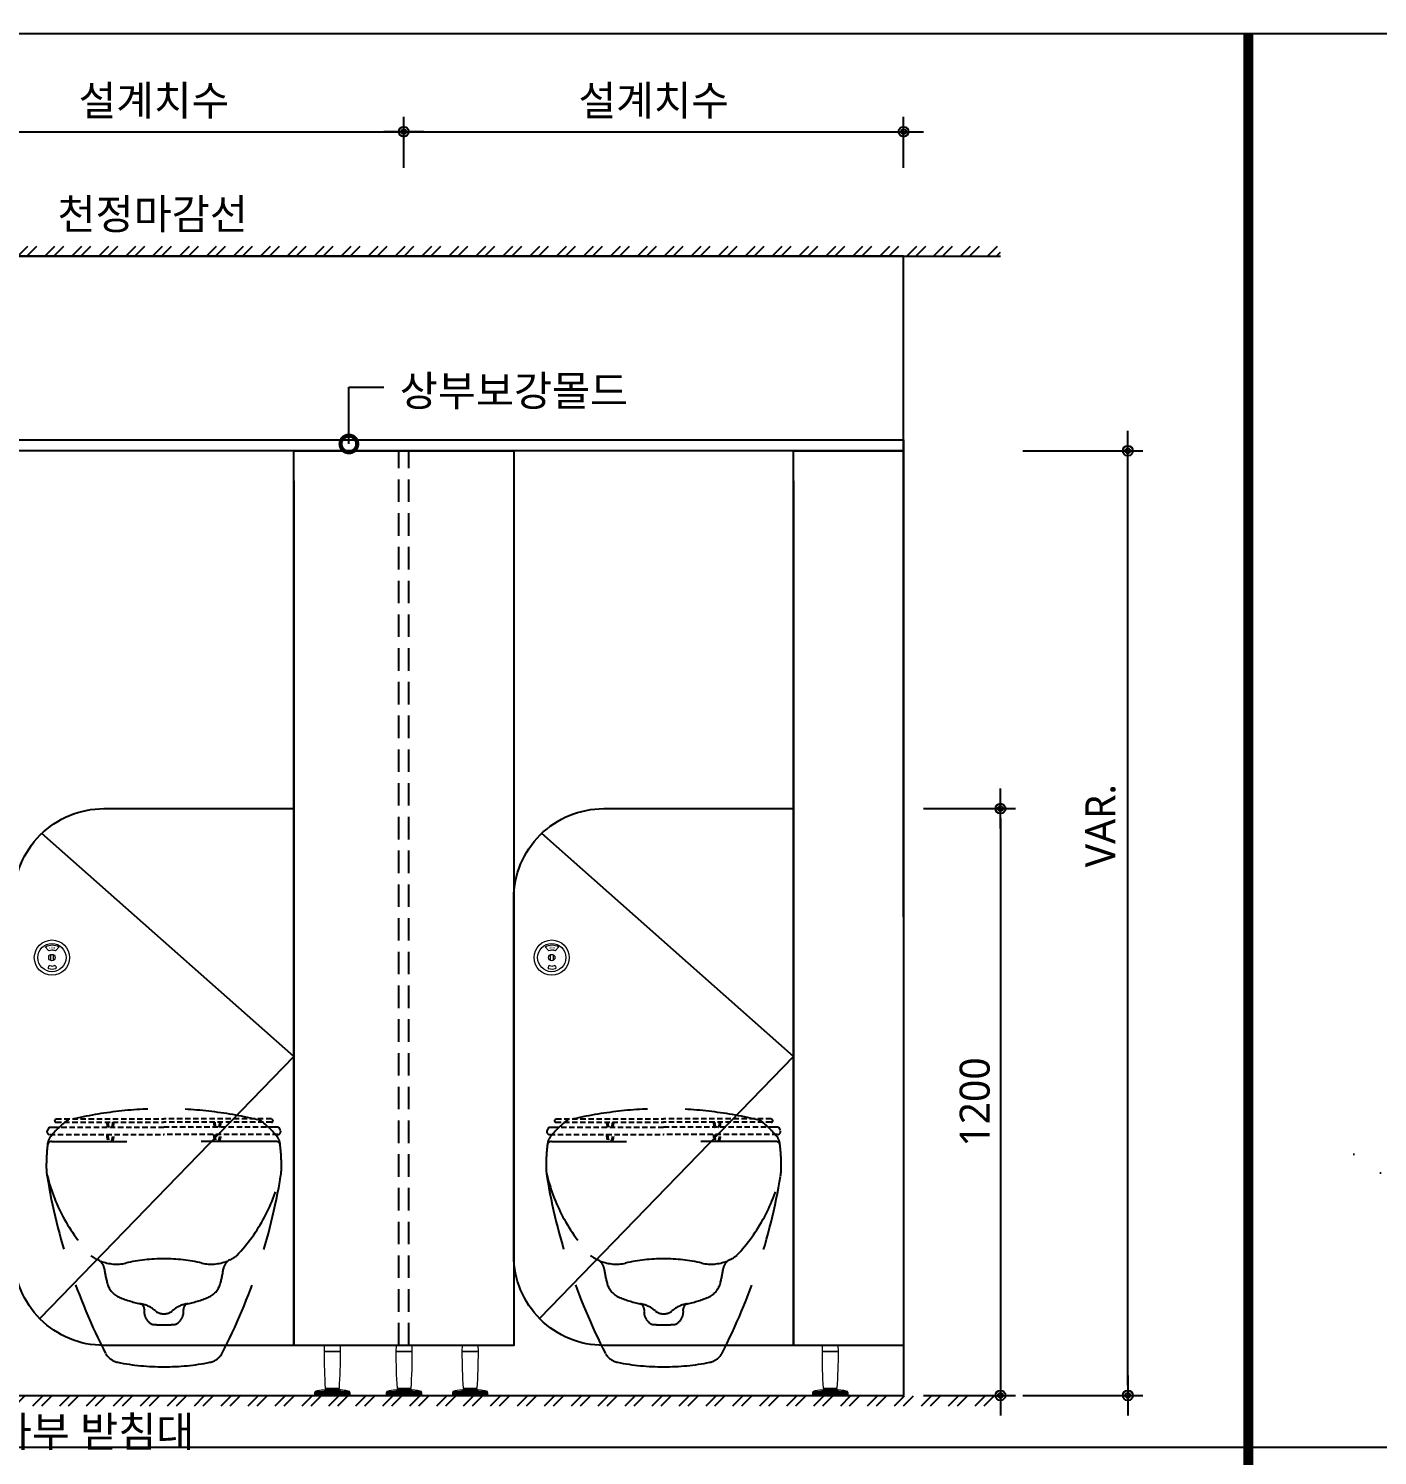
# Model space of a CAD drawing. Extents: x -256 to 8104, y -176 to 5714.
# Drawn here: x 3345 to 4694, y 4116 to 5543 of the extents above; entities that cross this region are included whole.
import ezdxf
from ezdxf.enums import TextEntityAlignment as Align

# ---------------------------------------------------------------- set-up
doc = ezdxf.new("R2010")
doc.units = 0
doc.header["$LTSCALE"] = 30
doc.linetypes.add('HIDDEN', pattern=[0.375, 0.25, -0.125])
doc.layers.get('0').update_dxf_attribs({"linetype": 'CONTINUOUS'})
doc.layers.get('DEFPOINTS').update_dxf_attribs({"linetype": 'CONTINUOUS'})
for name, color, linetype in [('DIM', 7, 'CONTINUOUS'), ('FIN', 5, 'CONTINUOUS'), ('HAT', 8, 'CONTINUOUS'), ('HID', 9, 'HIDDEN'), ('문자', 3, 'CONTINUOUS'), ('부자재', 4, 'CONTINUOUS'), ('잠금쇠(회전형)', 4, 'CONTINUOUS'), ('치수', 1, 'CONTINUOUS'), ('판넬', 2, 'CONTINUOUS'), ('해치', 8, 'CONTINUOUS')]:
    doc.layers.add(name, color=color, linetype=linetype)
doc.styles.add('HDW', font='gulim.ttc')
doc.styles.add('돋움', font='malgun.ttf')
doc.dimstyles.new('10', dxfattribs={"dimscale": 10, "dimtxt": 3, "dimasz": 1, "dimexe": 1.5, "dimexo": 2, "dimgap": 1, "dimtad": 1, "dimdec": 0, "dimlunit": 6, "dimtxsty": '돋움', "dimblk": 'DIMDOT', "dimcen": -1, "dimdle": 1.5, "dimclrt": 3, "dimazin": 3, "dimtfac": 1, "dimtdec": 0, "dimtix": 1, "dimtmove": 2, "dimatfit": 3, "dimldrblk": 'DIMDOT', "dimarcsym": 0})

# ---------------------------------------------------------------- blocks, each defined once
blk = doc.blocks.new('DIMDOT')
at = {"linetype": 'Continuous'}
blk.add_line((-2, 0), (2, 0), dxfattribs=at)
for radius in [0.5, 0.25]:
    blk.add_circle((0, 0), radius, dxfattribs=at)
blk = doc.blocks.new('*D288')
at = {"layer": 'DEFPOINTS', "color": 0}
for p in [(112075.8, 5750.3), (111575.8, 5694), (112075.8, 5694)]:
    blk.add_point(p, dxfattribs=at)
at = {"layer": 'DIM', "color": 0, "lineweight": -2, "ltscale": 10}
for p, q in [((111575.8, 5714), (111575.8, 5765.3)), ((112075.8, 5714), (112075.8, 5765.3)), ((111585.8, 5750.3), (112065.8, 5750.3))]:
    blk.add_line(p, q, dxfattribs=at)
at = {"layer": 'DIM', "color": 0, "lineweight": -2, "xscale": 10, "yscale": 10, "zscale": 10, "rotation": 180}
blk.add_blockref('DIMDOT', (111575.8, 5750.3), dxfattribs=at)
at = {"layer": 'DIM', "color": 0, "lineweight": -2, "xscale": 10, "yscale": 10, "zscale": 10}
blk.add_blockref('DIMDOT', (112075.8, 5750.3), dxfattribs=at)
at = {"layer": 'DIM', "color": 3, "insert": (111825.8, 5779.9), "char_height": 30, "attachment_point": 5, "style": '돋움'}
blk.add_mtext('설계치수', dxfattribs=at)
blk = doc.blocks.new('*D289')
at = {"layer": 'DEFPOINTS', "color": 0}
for p in [(112575.8, 5750.3), (112075.8, 5694), (112575.8, 5694)]:
    blk.add_point(p, dxfattribs=at)
at = {"layer": 'DIM', "color": 0, "lineweight": -2, "ltscale": 10}
for p, q in [((112075.8, 5714), (112075.8, 5765.3)), ((112575.8, 5714), (112575.8, 5765.3)), ((112085.8, 5750.3), (112565.8, 5750.3))]:
    blk.add_line(p, q, dxfattribs=at)
at = {"layer": 'DIM', "color": 0, "lineweight": -2, "xscale": 10, "yscale": 10, "zscale": 10, "rotation": 180}
blk.add_blockref('DIMDOT', (112075.8, 5750.3), dxfattribs=at)
at = {"layer": 'DIM', "color": 0, "lineweight": -2, "xscale": 10, "yscale": 10, "zscale": 10}
blk.add_blockref('DIMDOT', (112575.8, 5750.3), dxfattribs=at)
at = {"layer": 'DIM', "color": 3, "insert": (112325.8, 5779.9), "char_height": 30, "attachment_point": 5, "style": '돋움'}
blk.add_mtext('설계치수', dxfattribs=at)
blk = doc.blocks.new('*D290')
at = {"layer": 'DEFPOINTS', "color": 0}
for p in [(112575.8, 5073.1), (112575.8, 4486.1), (112672.7, 4486.1)]:
    blk.add_point(p, dxfattribs=at)
at = {"layer": 'DIM', "color": 0, "lineweight": -2, "ltscale": 10}
for p, q in [((112595.8, 5073.1), (112687.7, 5073.1)), ((112672.7, 5063.1), (112672.7, 4496.1)), ((112595.8, 4486.1), (112687.7, 4486.1))]:
    blk.add_line(p, q, dxfattribs=at)
at = {"layer": 'DIM', "color": 0, "lineweight": -2, "xscale": 10, "yscale": 10, "zscale": 10}
for p, rotation in [((112672.7, 5073.1), 90), ((112672.7, 4486.1), 270)]:
    blk.add_blockref('DIMDOT', p, dxfattribs=dict(at, rotation=rotation))
at = {"layer": 'DIM', "color": 3, "insert": (112647.1, 4779.6), "char_height": 30, "attachment_point": 5, "rotation": 90, "style": '돋움'}
blk.add_mtext('1200', dxfattribs=at)
blk = doc.blocks.new('A$C460A2A32')
at = {"color": 0}
for p, q in [((2.8, 20), (0.5, 16)), ((2.8, 20), (8.6, 20)), ((8.6, 20), (162.3, 20)), ((12.8, 32), (11.2, 30.4)), ((12.6, 27), (162.3, 27)), ((12.8, 32), (162.3, 32)), ((311.8, 32), (162.3, 32)), ((312, 27), (162.3, 27)), ((316, 20), (162.3, 20)), ((311.8, 32), (313.4, 30.4)), ((321.8, 20), (316, 20)), ((321.8, 20), (324.1, 16)), ((3.9, 10), (162.3, 10)), ((320.7, 10), (162.3, 10))]:
    blk.add_line(p, q, dxfattribs=at)
for centre, radius, start, end in [((12.6, 29), 2, 135, 270), ((108.9, 28.2), 26, 182.6717, 198.4118), ((107.4, 28.2), 23, 183.0205, 200.9186), ((68.6, 28.2), 23, 339.0814, 356.9795), ((67.1, 28.2), 26, 341.5882, 357.3283), ((257.5, 28.2), 26, 182.6717, 198.4118), ((256, 28.2), 23, 183.0205, 200.9186), ((217.2, 28.2), 23, 339.0814, 356.9795), ((215.7, 28.2), 26, 341.5882, 357.3283), ((312, 29), 2, 270, 45), ((3.9, 14), 4, 150.0107, 270), ((108.9, 10), 26, 180, 202.6199), ((107.4, 10), 23, 180, 205.7715), ((68.6, 10), 23, 334.2285, 0), ((67.1, 10), 26, 337.3801, 0), ((257.5, 10), 26, 180, 202.6199), ((256, 10), 23, 180, 205.7715), ((217.2, 10), 23, 334.2285, 0), ((215.7, 10), 26, 337.3801, 0), ((320.7, 14), 4, 270, 29.9893)]:
    blk.add_arc(centre, radius, start, end, dxfattribs=at)
blk = doc.blocks.new('*D307')
at = {"layer": 'DEFPOINTS', "color": 0}
for p in [(112675.2, 5431.1), (112800.1, 5431.1), (112675.2, 4486.1)]:
    blk.add_point(p, dxfattribs=at)
at = {"layer": 'DIM', "color": 0, "lineweight": -2, "ltscale": 10}
for p, q in [((112695.2, 5431.1), (112815.1, 5431.1)), ((112800.1, 4496.1), (112800.1, 5421.1)), ((112695.2, 4486.1), (112815.1, 4486.1))]:
    blk.add_line(p, q, dxfattribs=at)
at = {"layer": 'DIM', "color": 0, "lineweight": -2, "xscale": 10, "yscale": 10, "zscale": 10}
for p, rotation in [((112800.1, 5431.1), 90), ((112800.1, 4486.1), 270)]:
    blk.add_blockref('DIMDOT', p, dxfattribs=dict(at, rotation=rotation))
at = {"layer": 'DIM', "color": 3, "insert": (112772.8, 5056), "char_height": 30, "attachment_point": 5, "rotation": 90, "style": '돋움'}
blk.add_mtext('VAR.', dxfattribs=at)
blk = doc.blocks.new('_DOTSMALL')
at = {"color": 0, "linetype": 'ByBlock', "const_width": 0.5}
blk.add_lwpolyline([(-0.0625, 0, 1), (0.0625, 0, 1)], format="xyb", close=True, dxfattribs=at)
blk = doc.blocks.new('A$C63EC304E')
at = {"layer": '치수', "color": 1, "xscale": 2.5, "yscale": 2.5, "zscale": 2.5, "rotation": 234.3098741996962}
blk.add_blockref('_DOTSMALL', (0.31, 0.31), dxfattribs=at)
blk = doc.blocks.new('A$C2BC9653E')
at = {"layer": '치수', "xscale": 0.3333333333333333, "yscale": 0.3333333333333333, "zscale": 0.3333333333333333}
blk.add_blockref('A$C63EC304E', (0, 0), dxfattribs=at)
blk = doc.blocks.new('A$C7FC71301')
at = {"layer": '치수', "rotation": 180}
blk.add_blockref('A$C2BC9653E', (0.208, 0.208), dxfattribs=at)
blk = doc.blocks.new('A$C4A20372B')
at = {"layer": '치수'}
blk.add_blockref('A$C7FC71301', (0, 0), dxfattribs=at)
blk = doc.blocks.new('A$C566469F5')
at = {"layer": '치수'}
blk.add_blockref('A$C4A20372B', (0, 0), dxfattribs=at)
blk = doc.blocks.new('A$C7E317CD4')
at = {"layer": '해치', "xscale": 2, "yscale": 2, "zscale": 2}
blk.add_blockref('A$C566469F5', (0, 0), dxfattribs=at)
blk = doc.blocks.new('A$C601D7F27')
at = {"layer": '치수'}
blk.add_blockref('A$C7E317CD4', (0, 0), dxfattribs=at)
blk = doc.blocks.new('A$C38802C08')
at = {"layer": '치수'}
blk.add_blockref('A$C601D7F27', (0, 0), dxfattribs=at)
blk = doc.blocks.new('CRAYON_11', base_point=(108355.6, 310.1))
at = {"layer": 'HAT'}
h = blk.add_hatch(dxfattribs=at)
h.set_pattern_fill('ANSI32', color=256, scale=2, style=0)
h.set_pattern_definition([(45, (99739.715, -7.093), (-13.470384, 13.470384), []), (45, (99748.695, -7.093), (-13.470384, 13.470384), [])])
h.paths.add_polyline_path([(110979.1, 5635.9), (112672.7, 5635.9), (112672.7, 5625.9), (110979.1, 5625.9)])
h = blk.add_hatch(dxfattribs=at)
h.set_pattern_fill('ANSI32', color=256, scale=2, style=0)
h.set_pattern_definition([(45, (99739.715, 174.887), (-13.470384, 13.470384), []), (45, (99748.695, 174.887), (-13.470384, 13.470384), [])])
h.paths.add_polyline_path([(110979.1, 4475.6), (112672.7, 4475.6), (112672.7, 4485.6), (110979.1, 4485.6)])
at = {"layer": '해치'}
h = blk.add_hatch(dxfattribs=at)
h.set_pattern_fill('AR-CONC', color=256, style=0)
h.set_pattern_definition([(50, (111595.11, 3210.89), (182.185, -15.939), [19.05, -209.55]), (355, (111595.11, 3210.9), (-35.243, 191.057), [15.24, -167.64]), (100.451, (111610.3, 3209.56), (146.943, 175.117), [16.19, -178.09]), (46.184, (111595.1, 3261.7), (271.079, -42.042), [28.575, -314.325]), (96.636, (111617.7, 3258.2), (237.404, 247.426), [24.285, -267.135]), (351.184, (111595.1, 3261.7), (237.405, 247.425), [22.86, -251.46]), (21, (111620.51, 3248.99), (151.615, -102.2655), [19.05, -209.55]), (326, (111620.51, 3249), (61.802, 184.188), [15.24, -167.64]), (71.4514, (111633.15, 3240.47), (213.416, 81.923), [16.19, -178.09]), (37.5, (111595.11, 3210.89), (3.0886, 84.555), [0, -165.608, 0, -170.18, 0, -168.275]), (7.5, (111595.11, 3210.89), (66.8197, 100.1806), [0, -97.028, 0, -161.798, 0, -64.135]), (327.5, (111538.47, 3210.89), (135.5906, -5.7287), [0, -63.5, 0, -198.12, 0, -262.89]), (317.5, (111513.07, 3210.89), (148.129, 25.4265), [0, -82.55, 0, -131.572, 0, -186.69])])
h.paths.add_polyline_path([(114074.7, 4644.7), (114074.7, 4747.6), (113024.5, 4747.6), (113024.5, 4644.7)])
at = {"color": 2}
blk.add_line((110979.1, 5625.9), (112672.7, 5625.9), dxfattribs=at)
for p, q in [((112575.8, 4964.8), (112575.8, 5625.9)), ((112575.8, 4951), (112575.8, 4486.1)), ((111075.8, 4486.1), (112575.8, 4486.1))]:
    blk.add_line(p, q)
at = {"color": 8}
blk.add_line((110874.4, 4434.3), (114222.2, 4434.3), dxfattribs=at)
at = {"color": 8, "const_width": 10}
blk.add_lwpolyline([(112920.7, 3079.4), (112920.7, 5848.5)], dxfattribs=at)
at = {"color": 2}
for points in [[(108354.9, 5848.5), (115607.2, 5848.5), (115607.2, 310.2), (108354.9, 310.2)], [(108354.9, 5848.5), (115607.2, 5848.5), (115607.2, 310.2), (108354.9, 310.2)], [(108354.9, 5848.5), (116336.8, 5848.5), (116336.8, 310.2), (108354.9, 310.2)], [(111075.8, 5442.1), (112575.8, 5442.1), (112575.8, 5431.1), (111075.8, 5431.1)]]:
    blk.add_lwpolyline(points, close=True, dxfattribs=at)
at = {"layer": 'FIN', "linetype": 'Continuous', "lineweight": 15}
for p, q in [((112012.5, 4529.7), (111996.1, 4529.7)), ((111996.2, 4530.3), (112012.5, 4530.3)), ((112067.9, 4530.3), (112084.3, 4530.3)), ((112084.3, 4529.7), (112067.9, 4529.7)), ((112134, 4530.3), (112150.4, 4530.3)), ((112150.4, 4529.7), (112134, 4529.7)), ((112494.2, 4530.3), (112510.6, 4530.3)), ((112510.6, 4529.7), (112494.2, 4529.7)), ((112022.1, 4488.8), (111986.5, 4488.8)), ((112022.1, 4487.6), (111986.5, 4487.6)), ((111986.5, 4487.6), (112022.1, 4487.6)), ((111987.1, 4490), (112021.6, 4490)), ((111988, 4486), (111988, 4486.1)), ((111988, 4486), (111988, 4486.1)), ((111989.2, 4486), (111988, 4486)), ((111988, 4486), (111988, 4486)), ((111989.2, 4486), (111989.2, 4486.1)), ((111989.2, 4486), (111989.2, 4486.1)), ((111989.2, 4486), (111989.2, 4486)), ((112012.9, 4491.5), (111995.8, 4491.5)), ((111996, 4491.5), (112012.6, 4491.5)), ((111997.3, 4493.2), (112011.4, 4493.2)), ((112006.4, 4486), (112006.4, 4486.1)), ((112007, 4486), (112006.4, 4486)), ((112007, 4486), (112007, 4486.1)), ((112007.8, 4486), (112007.8, 4486.1)), ((112007.8, 4486), (112007.8, 4486.1)), ((112007.8, 4486), (112007.8, 4486.1)), ((112007.9, 4486), (112007.9, 4486.1)), ((112008.1, 4486), (112007.9, 4486)), ((112008.1, 4486), (112008.1, 4486.1)), ((112008.2, 4486), (112008.1, 4486)), ((112008.2, 4486), (112008.2, 4486.1)), ((112008.3, 4486), (112008.2, 4486)), ((112008.3, 4486), (112008.3, 4486.1)), ((112008.3, 4486), (112008.3, 4486.1)), ((112008.3, 4486), (112008.3, 4486.1)), ((112008.3, 4486), (112008.3, 4486)), ((112008.3, 4486), (112008.3, 4486)), ((112008.5, 4486), (112008.5, 4486.1)), ((112008.7, 4486), (112008.7, 4486.1)), ((112008.7, 4486), (112008.7, 4486.1)), ((112008.8, 4486), (112008.8, 4486.1)), ((112008.9, 4486), (112008.8, 4486)), ((112008.8, 4486), (112008.8, 4486)), ((112008.9, 4486), (112008.9, 4486.1)), ((112009, 4486), (112008.9, 4486)), ((112009, 4486), (112009, 4486.1)), ((112019.2, 4486), (112019.2, 4486.1)), ((112019.4, 4486), (112019.4, 4486.1)), ((112019.9, 4486), (112019.9, 4486.1)), ((112020.3, 4486), (112020.3, 4486.1)), ((112020.5, 4486), (112020.5, 4486.1)), ((112093.9, 4488.8), (112058.3, 4488.8)), ((112093.9, 4487.6), (112058.3, 4487.6)), ((112058.3, 4487.6), (112093.9, 4487.6)), ((112058.9, 4490), (112093.4, 4490)), ((112059.8, 4486), (112059.8, 4486.1)), ((112059.8, 4486), (112059.8, 4486.1)), ((112061, 4486), (112059.8, 4486)), ((112059.8, 4486), (112059.8, 4486)), ((112061, 4486), (112061, 4486.1)), ((112061, 4486), (112061, 4486.1)), ((112061, 4486), (112061, 4486)), ((112084.7, 4491.5), (112067.6, 4491.5)), ((112067.8, 4491.5), (112084.4, 4491.5)), ((112069.1, 4493.2), (112083.2, 4493.2)), ((112078.2, 4486), (112078.2, 4486.1)), ((112078.8, 4486), (112078.2, 4486)), ((112078.8, 4486), (112078.8, 4486.1)), ((112079.6, 4486), (112079.6, 4486.1)), ((112079.6, 4486), (112079.6, 4486.1)), ((112079.6, 4486), (112079.6, 4486.1)), ((112079.7, 4486), (112079.7, 4486.1)), ((112079.9, 4486), (112079.7, 4486)), ((112079.9, 4486), (112079.9, 4486.1)), ((112080, 4486), (112079.9, 4486)), ((112080, 4486), (112080, 4486.1)), ((112080.1, 4486), (112080, 4486)), ((112080.1, 4486), (112080.1, 4486.1)), ((112080.1, 4486), (112080.1, 4486.1)), ((112080.1, 4486), (112080.1, 4486.1)), ((112080.1, 4486), (112080.1, 4486)), ((112080.1, 4486), (112080.1, 4486)), ((112080.3, 4486), (112080.3, 4486.1)), ((112080.5, 4486), (112080.5, 4486.1)), ((112080.5, 4486), (112080.5, 4486.1)), ((112080.6, 4486), (112080.5, 4486)), ((112080.6, 4486), (112080.6, 4486.1)), ((112080.7, 4486), (112080.6, 4486)), ((112080.7, 4486), (112080.7, 4486.1)), ((112080.7, 4486), (112080.7, 4486.1)), ((112080.7, 4486), (112080.7, 4486)), ((112091, 4486), (112091, 4486.1)), ((112091.2, 4486), (112091.2, 4486.1)), ((112091.6, 4486), (112091.6, 4486.1)), ((112092.1, 4486), (112092.1, 4486.1)), ((112092.3, 4486), (112092.3, 4486.1)), ((112160, 4488.8), (112124.4, 4488.8)), ((112160, 4487.6), (112124.4, 4487.6)), ((112124.4, 4487.6), (112160, 4487.6)), ((112125, 4490), (112159.5, 4490)), ((112125.8, 4486), (112125.8, 4486.1)), ((112125.9, 4486), (112125.8, 4486)), ((112125.9, 4486), (112125.9, 4486.1)), ((112127.1, 4486), (112125.9, 4486)), ((112127.1, 4486), (112127.1, 4486.1)), ((112127.1, 4486), (112127.1, 4486.1)), ((112127.1, 4486), (112127.1, 4486)), ((112150.7, 4491.5), (112133.7, 4491.5)), ((112133.9, 4491.5), (112150.5, 4491.5)), ((112135.2, 4493.2), (112149.3, 4493.2)), ((112144.3, 4486), (112144.3, 4486.1)), ((112144.8, 4486), (112144.3, 4486)), ((112144.8, 4486), (112144.8, 4486.1)), ((112145.7, 4486), (112145.7, 4486.1)), ((112145.7, 4486), (112145.7, 4486.1)), ((112145.7, 4486), (112145.7, 4486.1)), ((112145.7, 4486), (112145.7, 4486.1)), ((112146, 4486), (112145.7, 4486)), ((112146, 4486), (112146, 4486.1)), ((112146.1, 4486), (112146, 4486)), ((112146.1, 4486), (112146.1, 4486.1)), ((112146.2, 4486), (112146.1, 4486)), ((112146.2, 4486), (112146.2, 4486.1)), ((112146.2, 4486), (112146.2, 4486.1)), ((112146.2, 4486), (112146.2, 4486.1)), ((112146.2, 4486), (112146.2, 4486)), ((112146.2, 4486), (112146.2, 4486)), ((112146.4, 4486), (112146.4, 4486.1)), ((112146.6, 4486), (112146.6, 4486.1)), ((112146.6, 4486), (112146.6, 4486.1)), ((112146.7, 4486), (112146.6, 4486)), ((112146.7, 4486), (112146.7, 4486.1)), ((112146.7, 4486), (112146.7, 4486.1)), ((112146.7, 4486), (112146.7, 4486)), ((112146.8, 4486), (112146.7, 4486)), ((112146.8, 4486), (112146.8, 4486.1)), ((112157.1, 4486), (112157.1, 4486.1)), ((112157.3, 4486), (112157.3, 4486.1)), ((112157.7, 4486), (112157.7, 4486.1)), ((112158.2, 4486), (112158.2, 4486.1)), ((112158.4, 4486), (112158.4, 4486.1)), ((112520.2, 4488.8), (112484.6, 4488.8)), ((112520.2, 4487.6), (112484.6, 4487.6)), ((112484.6, 4487.6), (112520.2, 4487.6)), ((112485.1, 4490), (112519.7, 4490)), ((112486, 4486), (112486, 4486.1)), ((112486, 4486), (112486, 4486.1)), ((112487.3, 4486), (112486, 4486)), ((112486, 4486), (112486, 4486)), ((112487.3, 4486), (112487.3, 4486.1)), ((112487.3, 4486), (112487.3, 4486.1)), ((112487.3, 4486), (112487.3, 4486)), ((112510.9, 4491.5), (112493.9, 4491.5)), ((112494.1, 4491.5), (112510.7, 4491.5)), ((112495.4, 4493.2), (112509.4, 4493.2)), ((112504.4, 4486), (112504.4, 4486.1)), ((112505, 4486), (112504.4, 4486)), ((112505, 4486), (112505, 4486.1)), ((112505.8, 4486), (112505.8, 4486.1)), ((112505.9, 4486), (112505.9, 4486.1)), ((112505.9, 4486), (112505.9, 4486.1)), ((112505.9, 4486), (112505.9, 4486.1)), ((112506.2, 4486), (112505.9, 4486)), ((112506.2, 4486), (112506.2, 4486.1)), ((112506.3, 4486), (112506.2, 4486)), ((112506.3, 4486), (112506.3, 4486.1)), ((112506.4, 4486), (112506.3, 4486)), ((112506.4, 4486), (112506.4, 4486.1)), ((112506.4, 4486), (112506.4, 4486.1)), ((112506.4, 4486), (112506.4, 4486.1)), ((112506.4, 4486), (112506.4, 4486)), ((112506.4, 4486), (112506.4, 4486)), ((112506.6, 4486), (112506.6, 4486.1)), ((112506.8, 4486), (112506.8, 4486.1)), ((112506.8, 4486), (112506.8, 4486.1)), ((112506.9, 4486), (112506.8, 4486)), ((112506.9, 4486), (112506.9, 4486.1)), ((112506.9, 4486), (112506.9, 4486.1)), ((112506.9, 4486), (112506.9, 4486)), ((112507, 4486), (112506.9, 4486)), ((112507, 4486), (112507, 4486.1)), ((112517.3, 4486), (112517.3, 4486.1)), ((112517.5, 4486), (112517.5, 4486.1)), ((112517.9, 4486), (112517.9, 4486.1)), ((112518.4, 4486), (112518.4, 4486.1)), ((112518.6, 4486), (112518.6, 4486.1))]:
    blk.add_line(p, q, dxfattribs=at)
at = {"layer": 'FIN', "color": 4, "linetype": 'Continuous', "lineweight": 15}
for p, q in [((111996.3, 4535.8), (111996.3, 4535.8)), ((111996.4, 4536.1), (112012.3, 4536.1)), ((111996.4, 4530), (112012.2, 4530)), ((112012.5, 4530.3), (112012.4, 4535.9)), ((112068.1, 4536.1), (112084.1, 4536.1)), ((112068.1, 4535.8), (112068.1, 4535.8)), ((112068.2, 4530), (112084, 4530)), ((112084.3, 4530.3), (112084.2, 4535.9)), ((112134.2, 4536.1), (112150.2, 4536.1)), ((112134.2, 4535.8), (112134.2, 4535.8)), ((112134.3, 4530), (112150.1, 4530)), ((112150.4, 4530.3), (112150.2, 4535.9)), ((112494.4, 4536.1), (112510.4, 4536.1)), ((112494.4, 4535.8), (112494.4, 4535.8)), ((112494.5, 4530), (112510.3, 4530)), ((112510.6, 4530.3), (112510.4, 4535.9)), ((111987.1, 4490), (111986.5, 4488.8)), ((111986.5, 4488.8), (111986.5, 4487.6)), ((111986.5, 4487.6), (111986.5, 4486.1)), ((111986.5, 4486.1), (112022.1, 4486.1)), ((111997.3, 4493.2), (111997.9, 4492.6)), ((112010.8, 4492.6), (111997.9, 4492.6)), ((111998.8, 4492.3), (111998.2, 4491.7)), ((112010.5, 4491.7), (111998.2, 4491.7)), ((111998.8, 4492.6), (111998.8, 4492.3)), ((111998.8, 4492.3), (112009.9, 4492.3)), ((112009.9, 4492.3), (112009.9, 4492.6)), ((112010.5, 4491.7), (112009.9, 4492.3)), ((112010.8, 4492.6), (112011.4, 4493.2)), ((112022.1, 4488.8), (112021.6, 4490)), ((112022.1, 4487.6), (112022.1, 4488.8)), ((112022.1, 4486.1), (112022.1, 4487.6)), ((112058.9, 4490), (112058.3, 4488.8)), ((112058.3, 4488.8), (112058.3, 4487.6)), ((112058.3, 4487.6), (112058.3, 4486.1)), ((112058.3, 4486.1), (112093.9, 4486.1)), ((112069.1, 4493.2), (112069.7, 4492.6)), ((112082.5, 4492.6), (112069.7, 4492.6)), ((112070.6, 4492.3), (112070, 4491.7)), ((112082.3, 4491.7), (112070, 4491.7)), ((112070.6, 4492.6), (112070.6, 4492.3)), ((112070.6, 4492.3), (112081.7, 4492.3)), ((112081.7, 4492.3), (112081.7, 4492.6)), ((112082.3, 4491.7), (112081.7, 4492.3)), ((112082.5, 4492.6), (112083.2, 4493.2)), ((112093.9, 4488.8), (112093.4, 4490)), ((112093.9, 4487.6), (112093.9, 4488.8)), ((112093.9, 4486.1), (112093.9, 4487.6)), ((112125, 4490), (112124.4, 4488.8)), ((112124.4, 4488.8), (112124.4, 4487.6)), ((112124.4, 4487.6), (112124.4, 4486.1)), ((112124.4, 4486.1), (112160, 4486.1)), ((112135.2, 4493.2), (112135.8, 4492.6)), ((112148.6, 4492.6), (112135.8, 4492.6)), ((112136.7, 4492.3), (112136.1, 4491.7)), ((112148.3, 4491.7), (112136.1, 4491.7)), ((112136.7, 4492.6), (112136.7, 4492.3)), ((112136.7, 4492.3), (112147.8, 4492.3)), ((112147.8, 4492.3), (112147.8, 4492.6)), ((112148.3, 4491.7), (112147.8, 4492.3)), ((112148.6, 4492.6), (112149.3, 4493.2)), ((112160, 4488.8), (112159.5, 4490)), ((112160, 4487.6), (112160, 4488.8)), ((112160, 4486.1), (112160, 4487.6)), ((112485.1, 4490), (112484.6, 4488.8)), ((112484.6, 4488.8), (112484.6, 4487.6)), ((112484.6, 4487.6), (112484.6, 4486.1)), ((112484.6, 4486.1), (112520.2, 4486.1)), ((112495.4, 4493.2), (112496, 4492.6)), ((112508.8, 4492.6), (112496, 4492.6)), ((112496.9, 4492.3), (112496.3, 4491.7)), ((112508.5, 4491.7), (112496.3, 4491.7)), ((112496.9, 4492.6), (112496.9, 4492.3)), ((112496.9, 4492.3), (112508, 4492.3)), ((112508, 4492.3), (112508, 4492.6)), ((112508.5, 4491.7), (112508, 4492.3)), ((112508.8, 4492.6), (112509.4, 4493.2)), ((112520.2, 4488.8), (112519.7, 4490)), ((112520.2, 4487.6), (112520.2, 4488.8)), ((112520.2, 4486.1), (112520.2, 4487.6))]:
    blk.add_line(p, q, dxfattribs=at)
for points in [[(111996.4, 4536.1, 0.124037), (111996.3, 4535.8, -0.001096), (111996.3, 4535.8), (111996.2, 4530.3)], [(112068.1, 4536.1, 0.124037), (112068.1, 4535.8, -0.001096), (112068.1, 4535.8), (112068, 4530.3)], [(112134.2, 4536.1, 0.124037), (112134.2, 4535.8, -0.001096), (112134.2, 4535.8), (112134, 4530.3)], [(112494.4, 4536.1, 0.124037), (112494.4, 4535.8, -0.001096), (112494.4, 4535.8), (112494.2, 4530.3)]]:
    blk.add_lwpolyline(points, format="xyb", dxfattribs=at)
at = {"layer": 'FIN', "color": 4, "linetype": 'Continuous', "lineweight": 15, "flags": 128}
for points in [[(112012.4, 4535.9, 0.118135), (112012.3, 4536.1, 0.118135)], [(112084.2, 4535.9, 0.118135), (112084.1, 4536.1, 0.118135)], [(112150.2, 4535.9, 0.118135), (112150.2, 4536.1, 0.118135)], [(112510.4, 4535.9, 0.118135), (112510.4, 4536.1, 0.118135)]]:
    blk.add_lwpolyline(points, format="xyb", dxfattribs=at)
at = {"layer": 'FIN', "color": 4, "linetype": 'Continuous', "lineweight": 15}
for centre, radius, start, end in [((111996.4, 4529.7), 0.292, 90, 179.3579), ((111996.4, 4530.3), 0.292, 179.2415, 270), ((112574.8, 4529.4), 578.7, 179.9718, 183.5859), ((111458.4, 4528.6), 554.1, 356.3354, 0.1097), ((112012.2, 4530.3), 0.292, 270, 0.7585), ((112012.2, 4529.7), 0.292, 0.6421, 90), ((112068.2, 4530.3), 0.292, 179.2415, 270), ((112068.2, 4529.7), 0.292, 90, 179.3579), ((112646.6, 4529.4), 578.7, 179.9718, 183.5859), ((111530.2, 4528.6), 554.1, 356.3354, 0.1097), ((112084, 4530.3), 0.292, 270, 0.7585), ((112084, 4529.7), 0.292, 0.6421, 90), ((112134.3, 4530.3), 0.292, 179.2415, 270), ((112134.3, 4529.7), 0.292, 90, 179.3579), ((112712.7, 4529.4), 578.7, 179.9718, 183.5859), ((111596.3, 4528.6), 554.1, 356.3354, 0.1097), ((112150.1, 4530.3), 0.292, 270, 0.7585), ((112150.1, 4529.7), 0.292, 0.6421, 90), ((112494.5, 4530.3), 0.292, 179.2415, 270), ((112494.5, 4529.7), 0.292, 90, 179.3579), ((113072.9, 4529.4), 578.7, 179.9718, 183.5859), ((111956.5, 4528.6), 554.1, 356.3354, 0.1097), ((112510.3, 4530.3), 0.292, 270, 0.7585), ((112510.3, 4529.7), 0.292, 0.6421, 90), ((111998.8, 4447.8), 43.8, 93.8991, 105.5006), ((111998.8, 4458.3), 33.3, 91.0115, 94.7479), ((111996, 4491.4), 0.175, 94.7479, 116.6788), ((112009.9, 4458.3), 33.3, 85.2521, 88.9885), ((112012.6, 4491.4), 0.175, 63.3212, 85.2521), ((112009.9, 4447.8), 43.8, 80.5831, 86.1009), ((112009.9, 4447.8), 43.8, 74.4994, 78.127), ((112070.6, 4447.8), 43.8, 93.8991, 105.5006), ((112067.8, 4491.4), 0.175, 94.7479, 116.6788), ((112070.6, 4458.3), 33.3, 91.0115, 94.7479), ((112081.7, 4458.3), 33.3, 85.2521, 88.9885), ((112084.4, 4491.4), 0.175, 63.3212, 85.2521), ((112081.7, 4447.8), 43.8, 80.5831, 86.1009), ((112081.7, 4447.8), 43.8, 74.4994, 78.127), ((112136.7, 4447.8), 43.8, 93.8991, 105.5006), ((112133.9, 4491.4), 0.175, 94.7479, 116.6788), ((112136.7, 4458.3), 33.3, 91.0115, 94.7479), ((112147.8, 4458.3), 33.3, 85.2521, 88.9885), ((112150.5, 4491.4), 0.175, 63.3212, 85.2521), ((112147.8, 4447.8), 43.8, 80.5831, 86.1009), ((112147.8, 4447.8), 43.8, 74.4994, 78.127), ((112496.9, 4447.8), 43.8, 93.8991, 105.5006), ((112494.1, 4491.4), 0.175, 94.7479, 116.6788), ((112496.9, 4458.3), 33.3, 91.0115, 94.7479), ((112508, 4458.3), 33.3, 85.2521, 88.9885), ((112510.7, 4491.4), 0.175, 63.3212, 85.2521), ((112508, 4447.8), 43.8, 80.5831, 86.1009), ((112508, 4447.8), 43.8, 74.4994, 78.127)]:
    blk.add_arc(centre, radius, start, end, dxfattribs=at)
at = {"layer": 'FIN', "linetype": 'Continuous', "lineweight": 15}
for points, knots in [([(112007.9, 4486), (112007.8, 4486), (112007.8, 4486), (112007.8, 4486), (112007.8, 4486)], [0, 0, 0, 0, 0.561741, 1, 1, 1, 1]), ([(112007.8, 4486), (112007.8, 4486), (112007.8, 4486), (112007.8, 4486), (112007.8, 4486)], [0, 0, 0, 0, 0.557964, 1, 1, 1, 1]), ([(112008.5, 4486), (112008.5, 4486), (112008.4, 4486), (112008.4, 4486), (112008.3, 4486)], [0, 0, 0, 0, 0.560188, 1, 1, 1, 1]), ([(112008.7, 4486), (112008.7, 4486), (112008.6, 4486), (112008.6, 4486), (112008.5, 4486)], [0, 0, 0, 0, 0.559958, 1, 1, 1, 1]), ([(112019.4, 4486), (112019.3, 4486), (112019.2, 4486), (112019.2, 4486), (112019.2, 4486)], [0, 0, 0, 0, 0.558554, 1, 1, 1, 1]), ([(112019.6, 4486), (112019.5, 4486), (112019.4, 4486), (112019.3, 4486), (112019.3, 4486)], [0, 0, 0, 0, 0.558511, 1, 1, 1, 1]), ([(112019.9, 4486), (112019.8, 4486), (112019.6, 4486), (112019.5, 4486), (112019.4, 4486)], [0, 0, 0, 0, 0.559859, 1, 1, 1, 1]), ([(112020.3, 4486), (112020.2, 4486), (112020.1, 4486), (112019.9, 4486), (112019.9, 4486)], [0, 0, 0, 0, 0.558977, 1, 1, 1, 1]), ([(112020.5, 4486), (112020.5, 4486), (112020.5, 4486), (112020.3, 4486), (112020.3, 4486)], [0, 0, 0, 0, 0.559094, 1, 1, 1, 1]), ([(112079.7, 4486), (112079.6, 4486), (112079.6, 4486), (112079.6, 4486), (112079.6, 4486)], [0, 0, 0, 0, 0.561741, 1, 1, 1, 1]), ([(112079.6, 4486), (112079.6, 4486), (112079.6, 4486), (112079.6, 4486), (112079.6, 4486)], [0, 0, 0, 0, 0.557964, 1, 1, 1, 1]), ([(112080.3, 4486), (112080.3, 4486), (112080.2, 4486), (112080.2, 4486), (112080.1, 4486)], [0, 0, 0, 0, 0.560188, 1, 1, 1, 1]), ([(112080.5, 4486), (112080.5, 4486), (112080.4, 4486), (112080.4, 4486), (112080.3, 4486)], [0, 0, 0, 0, 0.559958, 1, 1, 1, 1]), ([(112091.2, 4486), (112091.1, 4486), (112091, 4486), (112091, 4486), (112091, 4486)], [0, 0, 0, 0, 0.558554, 1, 1, 1, 1]), ([(112091.4, 4486), (112091.3, 4486), (112091.2, 4486), (112091.1, 4486), (112091.1, 4486)], [0, 0, 0, 0, 0.558511, 1, 1, 1, 1]), ([(112091.6, 4486), (112091.6, 4486), (112091.4, 4486), (112091.3, 4486), (112091.2, 4486)], [0, 0, 0, 0, 0.559859, 1, 1, 1, 1]), ([(112092.1, 4486), (112092, 4486), (112091.9, 4486), (112091.7, 4486), (112091.6, 4486)], [0, 0, 0, 0, 0.558977, 1, 1, 1, 1]), ([(112092.3, 4486), (112092.3, 4486), (112092.3, 4486), (112092.1, 4486), (112092.1, 4486)], [0, 0, 0, 0, 0.559094, 1, 1, 1, 1]), ([(112145.7, 4486), (112145.7, 4486), (112145.7, 4486), (112145.7, 4486), (112145.7, 4486)], [0, 0, 0, 0, 0.561741, 1, 1, 1, 1]), ([(112145.7, 4486), (112145.7, 4486), (112145.7, 4486), (112145.7, 4486), (112145.7, 4486)], [0, 0, 0, 0, 0.557964, 1, 1, 1, 1]), ([(112146.4, 4486), (112146.4, 4486), (112146.3, 4486), (112146.3, 4486), (112146.2, 4486)], [0, 0, 0, 0, 0.560188, 1, 1, 1, 1]), ([(112146.6, 4486), (112146.6, 4486), (112146.5, 4486), (112146.4, 4486), (112146.4, 4486)], [0, 0, 0, 0, 0.559958, 1, 1, 1, 1]), ([(112157.3, 4486), (112157.2, 4486), (112157.1, 4486), (112157.1, 4486), (112157.1, 4486)], [0, 0, 0, 0, 0.558554, 1, 1, 1, 1]), ([(112157.5, 4486), (112157.4, 4486), (112157.3, 4486), (112157.2, 4486), (112157.2, 4486)], [0, 0, 0, 0, 0.558511, 1, 1, 1, 1]), ([(112157.7, 4486), (112157.6, 4486), (112157.5, 4486), (112157.4, 4486), (112157.3, 4486)], [0, 0, 0, 0, 0.559859, 1, 1, 1, 1]), ([(112158.2, 4486), (112158.1, 4486), (112158, 4486), (112157.8, 4486), (112157.7, 4486)], [0, 0, 0, 0, 0.558977, 1, 1, 1, 1]), ([(112158.4, 4486), (112158.4, 4486), (112158.3, 4486), (112158.2, 4486), (112158.2, 4486)], [0, 0, 0, 0, 0.559094, 1, 1, 1, 1]), ([(112505.9, 4486), (112505.9, 4486), (112505.9, 4486), (112505.9, 4486), (112505.9, 4486)], [0, 0, 0, 0, 0.561741, 1, 1, 1, 1]), ([(112505.9, 4486), (112505.9, 4486), (112505.9, 4486), (112505.9, 4486), (112505.9, 4486)], [0, 0, 0, 0, 0.557964, 1, 1, 1, 1]), ([(112506.6, 4486), (112506.6, 4486), (112506.5, 4486), (112506.4, 4486), (112506.4, 4486)], [0, 0, 0, 0, 0.560188, 1, 1, 1, 1]), ([(112506.8, 4486), (112506.8, 4486), (112506.7, 4486), (112506.6, 4486), (112506.6, 4486)], [0, 0, 0, 0, 0.559958, 1, 1, 1, 1]), ([(112517.5, 4486), (112517.4, 4486), (112517.3, 4486), (112517.3, 4486), (112517.3, 4486)], [0, 0, 0, 0, 0.558554, 1, 1, 1, 1]), ([(112517.7, 4486), (112517.6, 4486), (112517.5, 4486), (112517.4, 4486), (112517.4, 4486)], [0, 0, 0, 0, 0.558511, 1, 1, 1, 1]), ([(112517.9, 4486), (112517.8, 4486), (112517.7, 4486), (112517.5, 4486), (112517.5, 4486)], [0, 0, 0, 0, 0.559859, 1, 1, 1, 1]), ([(112518.4, 4486), (112518.3, 4486), (112518.2, 4486), (112518, 4486), (112517.9, 4486)], [0, 0, 0, 0, 0.558977, 1, 1, 1, 1]), ([(112518.6, 4486), (112518.6, 4486), (112518.5, 4486), (112518.4, 4486), (112518.4, 4486)], [0, 0, 0, 0, 0.559094, 1, 1, 1, 1])]:
    blk.add_open_spline(points, degree=3, knots=knots, dxfattribs=at)
for points in [[(112007.8, 4486), (112007.8, 4486)], [(112079.6, 4486), (112079.6, 4486)], [(112145.7, 4486), (112145.7, 4486)], [(112505.9, 4486), (112505.9, 4486)]]:
    blk.add_open_spline(points, degree=1, dxfattribs=at)
at = {"layer": 'FIN', "color": 4, "linetype": 'Continuous', "lineweight": 15}
for points, knots in [([(112017, 4491), (112017, 4491), (112017, 4491), (112017.1, 4491), (112017.1, 4491), (112017.1, 4491)], [0, 0, 0, 0, 0.110152, 0.664814, 1, 1, 1, 1]), ([(112017.1, 4491), (112017.1, 4491), (112017.2, 4491), (112017.2, 4491), (112017.3, 4491), (112017.4, 4491), (112017.5, 4491), (112017.5, 4491)], [0, 0, 0, 0, 0.2159727, 0.4318558, 0.6498983, 0.8698049, 1, 1, 1, 1]), ([(112017.8, 4490.9), (112017.8, 4490.9), (112017.7, 4490.9), (112017.5, 4490.9), (112017.5, 4491)], [0, 0, 0, 0, 0.585266, 1, 1, 1, 1]), ([(112017.5, 4491), (112017.5, 4490.9), (112017.5, 4490.9), (112017.5, 4490.9), (112017.5, 4490.9)], [0, 0, 0, 0, 0.495973, 1, 1, 1, 1]), ([(112017.5, 4490.9), (112017.5, 4490.9), (112017.7, 4490.9), (112017.8, 4490.9), (112017.8, 4490.9)], [0, 0, 0, 0, 0.405872, 1, 1, 1, 1]), ([(112017.8, 4490.9), (112017.8, 4490.9), (112017.8, 4490.9), (112017.8, 4490.9), (112017.8, 4490.9)], [0, 0, 0, 0, 0.517301, 1, 1, 1, 1]), ([(112017.8, 4490.9), (112018.1, 4490.8), (112018.5, 4490.7), (112019, 4490.6), (112019.2, 4490.6)], [0, 0, 0, 0, 0.470682, 1, 1, 1, 1]), ([(112019.2, 4490.6), (112019, 4490.6), (112018.5, 4490.7), (112018.1, 4490.8), (112017.8, 4490.9)], [0, 0, 0, 0, 0.528575, 1, 1, 1, 1]), ([(112019.2, 4490.6), (112019.2, 4490.6), (112019.2, 4490.6), (112019.2, 4490.6), (112019.2, 4490.6)], [0, 0, 0, 0, 0.529757, 1, 1, 1, 1]), ([(112088.8, 4491), (112088.8, 4491), (112088.8, 4491), (112088.9, 4491), (112088.9, 4491), (112088.9, 4491)], [0, 0, 0, 0, 0.110152, 0.664814, 1, 1, 1, 1]), ([(112088.9, 4491), (112088.9, 4491), (112089, 4491), (112089, 4491), (112089.1, 4491), (112089.2, 4491), (112089.3, 4491), (112089.3, 4491)], [0, 0, 0, 0, 0.2159727, 0.4318558, 0.6498983, 0.8698049, 1, 1, 1, 1]), ([(112089.6, 4490.9), (112089.6, 4490.9), (112089.4, 4490.9), (112089.3, 4490.9), (112089.3, 4491)], [0, 0, 0, 0, 0.585266, 1, 1, 1, 1]), ([(112089.3, 4491), (112089.3, 4490.9), (112089.3, 4490.9), (112089.3, 4490.9), (112089.3, 4490.9)], [0, 0, 0, 0, 0.495973, 1, 1, 1, 1]), ([(112089.3, 4490.9), (112089.3, 4490.9), (112089.4, 4490.9), (112089.6, 4490.9), (112089.6, 4490.9)], [0, 0, 0, 0, 0.405872, 1, 1, 1, 1]), ([(112089.6, 4490.9), (112089.6, 4490.9), (112089.6, 4490.9), (112089.6, 4490.9), (112089.6, 4490.9)], [0, 0, 0, 0, 0.517301, 1, 1, 1, 1]), ([(112089.6, 4490.9), (112089.9, 4490.8), (112090.3, 4490.7), (112090.8, 4490.6), (112091, 4490.6)], [0, 0, 0, 0, 0.470682, 1, 1, 1, 1]), ([(112091, 4490.6), (112090.8, 4490.6), (112090.3, 4490.7), (112089.9, 4490.8), (112089.6, 4490.9)], [0, 0, 0, 0, 0.528575, 1, 1, 1, 1]), ([(112091, 4490.6), (112091, 4490.6), (112091, 4490.6), (112091, 4490.6), (112091, 4490.6)], [0, 0, 0, 0, 0.529757, 1, 1, 1, 1]), ([(112154.9, 4491), (112154.9, 4491), (112154.9, 4491), (112154.9, 4491), (112155, 4491), (112155, 4491)], [0, 0, 0, 0, 0.110152, 0.664814, 1, 1, 1, 1]), ([(112155, 4491), (112155, 4491), (112155, 4491), (112155.1, 4491), (112155.2, 4491), (112155.3, 4491), (112155.4, 4491), (112155.4, 4491)], [0, 0, 0, 0, 0.2159727, 0.4318558, 0.6498983, 0.8698049, 1, 1, 1, 1]), ([(112155.7, 4490.9), (112155.7, 4490.9), (112155.5, 4490.9), (112155.4, 4490.9), (112155.4, 4491)], [0, 0, 0, 0, 0.585266, 1, 1, 1, 1]), ([(112155.4, 4491), (112155.4, 4490.9), (112155.4, 4490.9), (112155.4, 4490.9), (112155.4, 4490.9)], [0, 0, 0, 0, 0.495973, 1, 1, 1, 1]), ([(112155.4, 4490.9), (112155.4, 4490.9), (112155.5, 4490.9), (112155.7, 4490.9), (112155.7, 4490.9)], [0, 0, 0, 0, 0.405872, 1, 1, 1, 1]), ([(112155.7, 4490.9), (112155.7, 4490.9), (112155.7, 4490.9), (112155.7, 4490.9), (112155.7, 4490.9)], [0, 0, 0, 0, 0.517301, 1, 1, 1, 1]), ([(112155.7, 4490.9), (112155.9, 4490.8), (112156.4, 4490.7), (112156.9, 4490.6), (112157.1, 4490.6)], [0, 0, 0, 0, 0.470682, 1, 1, 1, 1]), ([(112157.1, 4490.6), (112156.9, 4490.6), (112156.4, 4490.7), (112155.9, 4490.8), (112155.7, 4490.9)], [0, 0, 0, 0, 0.528575, 1, 1, 1, 1]), ([(112157.1, 4490.6), (112157.1, 4490.6), (112157.1, 4490.6), (112157.1, 4490.6), (112157.1, 4490.6)], [0, 0, 0, 0, 0.529757, 1, 1, 1, 1]), ([(112515.1, 4491), (112515.1, 4491), (112515.1, 4491), (112515.1, 4491), (112515.2, 4491), (112515.2, 4491)], [0, 0, 0, 0, 0.110152, 0.664814, 1, 1, 1, 1]), ([(112515.2, 4491), (112515.2, 4491), (112515.2, 4491), (112515.3, 4491), (112515.4, 4491), (112515.5, 4491), (112515.6, 4491), (112515.6, 4491)], [0, 0, 0, 0, 0.2159727, 0.4318558, 0.6498983, 0.8698049, 1, 1, 1, 1]), ([(112515.9, 4490.9), (112515.8, 4490.9), (112515.7, 4490.9), (112515.6, 4490.9), (112515.6, 4491)], [0, 0, 0, 0, 0.585266, 1, 1, 1, 1]), ([(112515.6, 4491), (112515.6, 4490.9), (112515.6, 4490.9), (112515.6, 4490.9), (112515.6, 4490.9)], [0, 0, 0, 0, 0.495973, 1, 1, 1, 1]), ([(112515.6, 4490.9), (112515.6, 4490.9), (112515.7, 4490.9), (112515.8, 4490.9), (112515.9, 4490.9)], [0, 0, 0, 0, 0.405872, 1, 1, 1, 1]), ([(112515.9, 4490.9), (112515.9, 4490.9), (112515.9, 4490.9), (112515.9, 4490.9), (112515.9, 4490.9)], [0, 0, 0, 0, 0.517301, 1, 1, 1, 1]), ([(112515.9, 4490.9), (112516.1, 4490.8), (112516.6, 4490.7), (112517.1, 4490.6), (112517.3, 4490.6)], [0, 0, 0, 0, 0.470682, 1, 1, 1, 1]), ([(112517.3, 4490.6), (112517.1, 4490.6), (112516.6, 4490.7), (112516.1, 4490.8), (112515.9, 4490.9)], [0, 0, 0, 0, 0.528575, 1, 1, 1, 1]), ([(112517.3, 4490.6), (112517.3, 4490.6), (112517.3, 4490.6), (112517.3, 4490.6), (112517.3, 4490.6)], [0, 0, 0, 0, 0.529757, 1, 1, 1, 1])]:
    blk.add_open_spline(points, degree=3, knots=knots, dxfattribs=at)
for points in [[(112017.1, 4491), (112017.1, 4491)], [(112017.5, 4491), (112017.9, 4490.9)], [(112017.8, 4490.9), (112017.9, 4490.9)], [(112088.9, 4491), (112088.9, 4491)], [(112089.3, 4491), (112089.7, 4490.9)], [(112089.6, 4490.9), (112089.7, 4490.9)], [(112155, 4491), (112154.9, 4491)], [(112155.4, 4491), (112155.7, 4490.9)], [(112155.7, 4490.9), (112155.7, 4490.9)], [(112515.2, 4491), (112515.1, 4491)], [(112515.6, 4491), (112515.9, 4490.9)], [(112515.9, 4490.9), (112515.9, 4490.9)]]:
    blk.add_open_spline(points, degree=1, dxfattribs=at)
at = {"layer": 'HID', "ltscale": 3}
for p, q in [((112070.8, 4536.1), (112070.8, 5431.1)), ((112080.8, 4536.1), (112080.8, 5431.1))]:
    blk.add_line(p, q, dxfattribs=at)
at = {"layer": 'HID', "ltscale": 10}
for p, q in [((111723.6, 4740.2), (111835.8, 4740.2)), ((111948, 4740.2), (111835.8, 4740.2)), ((112223.6, 4740.2), (112335.8, 4740.2)), ((112448, 4740.2), (112335.8, 4740.2))]:
    blk.add_line(p, q, dxfattribs=at)
for centre, radius, start, end in [((111835.8, 4369.8), 403.1, 76.2923, 103.7077), ((112335.8, 4369.8), 403.1, 76.2923, 103.7077), ((111793.4, 4689.4), 90, 128.0065, 143.1013), ((111741.7, 4755.6), 6, 103.9579, 128.0065), ((111929.9, 4755.6), 6, 51.9935, 76.0421), ((111878.2, 4689.4), 90, 36.8987, 51.9935), ((112293.4, 4689.4), 90, 128.0065, 143.1013), ((112241.7, 4755.6), 6, 103.9579, 128.0065), ((112429.9, 4755.6), 6, 51.9935, 76.0421), ((112378.2, 4689.4), 90, 36.8987, 51.9935), ((111723.6, 4736), 4.2, 90, 173.3826), ((111728.7, 4738), 9, 143.1013, 172.4918), ((111948, 4736), 4.2, 6.6174, 90), ((111942.9, 4738), 9, 7.5082, 36.8987), ((112223.6, 4736), 4.2, 90, 173.3826), ((112228.7, 4738), 9, 143.1013, 172.4918), ((112448, 4736), 4.2, 6.6174, 90), ((112442.9, 4738), 9, 7.5082, 36.8987), ((111898.2, 4715.7), 180, 172.4918, 181.055), ((111773.4, 4715.7), 180, 358.945, 7.5082), ((112398.2, 4715.7), 180, 172.4918, 181.055), ((112273.4, 4715.7), 180, 358.945, 7.5082), ((111760.2, 4713.2), 42, 181.055, 190.5892), ((111911.4, 4713.2), 42, 349.4108, 358.945), ((112260.2, 4713.2), 42, 181.055, 190.5892), ((112411.4, 4713.2), 42, 349.4108, 358.945), ((111891.1, 4748.1), 177, 192.809, 223.5419), ((112313.2, 4803.4), 602.3, 189.3568, 207.2383), ((111358.4, 4803.4), 602.3, 332.7617, 350.6432), ((111780.5, 4748.1), 177, 316.4581, 347.191), ((112391.1, 4748.1), 177, 192.809, 223.5419), ((112813.2, 4803.4), 602.3, 189.3568, 207.2383), ((111858.4, 4803.4), 602.3, 332.7617, 350.6432), ((112280.5, 4748.1), 177, 316.4581, 347.191), ((111788.4, 4659.4), 42, 232.3598, 243.5689), ((111883.2, 4659.4), 42, 296.4311, 307.6402), ((112288.4, 4659.4), 42, 232.3598, 243.5689), ((112383.2, 4659.4), 42, 296.4311, 307.6402), ((111764.4, 4611.1), 12, 6.9609, 63.5689), ((111788.4, 4659.4), 42, 248.0565, 282.8609), ((111866.7, 4623.6), 91.1, 186.9609, 196.5836), ((111835.8, 4451.8), 171, 90, 102.8609), ((111835.8, 4451.8), 171, 77.1391, 90), ((111883.2, 4659.4), 42, 257.1391, 291.9435), ((111804.9, 4623.6), 91.1, 343.4164, 353.0391), ((111907.2, 4611.1), 12, 116.4311, 173.0391), ((112264.4, 4611.1), 12, 6.9609, 63.5689), ((112288.4, 4659.4), 42, 248.0565, 282.8609), ((112366.7, 4623.6), 91.1, 186.9609, 196.5836), ((112335.8, 4451.8), 171, 90, 102.8609), ((112335.8, 4451.8), 171, 77.1391, 90), ((112383.2, 4659.4), 42, 257.1391, 291.9435), ((112304.9, 4623.6), 91.1, 343.4164, 353.0391), ((112407.2, 4611.1), 12, 116.4311, 173.0391), ((111799.5, 4603.6), 21, 196.5836, 247.6201), ((111872.1, 4603.6), 21, 292.3799, 343.4164), ((112299.5, 4603.6), 21, 196.5836, 247.6201), ((112372.1, 4603.6), 21, 292.3799, 343.4164), ((111835.8, 4691.7), 116.3, 247.6201, 258.9228), ((111835.8, 4691.7), 116.3, 281.0772, 292.3799), ((112335.8, 4691.7), 116.3, 247.6201, 258.9228), ((112335.8, 4691.7), 116.3, 281.0772, 292.3799), ((111810.3, 4572.1), 6, 0, 77.9673), ((111807.7, 4548.1), 30, 49.4621, 78.9228), ((111829.7, 4569.7), 13.6, 169.8446, 248.5821), ((111835.8, 4581), 13.3, 229.4621, 270), ((111835.8, 4581), 13.3, 270, 310.5379), ((111863.9, 4548.1), 30, 101.0772, 130.5379), ((111841.9, 4569.7), 13.6, 291.4179, 10.1554), ((111861.3, 4572.1), 6, 102.0327, 180), ((112310.3, 4572.1), 6, 0, 77.9673), ((112307.7, 4548.1), 30, 49.4621, 78.9228), ((112329.7, 4569.7), 13.6, 169.8446, 248.5821), ((112335.8, 4581), 13.3, 229.4621, 270), ((112335.8, 4581), 13.3, 270, 310.5379), ((112363.9, 4548.1), 30, 101.0772, 130.5379), ((112341.9, 4569.7), 13.6, 291.4179, 10.1554), ((112361.3, 4572.1), 6, 102.0327, 180), ((111835.8, 4727.7), 171, 266.2838, 270), ((111835.8, 4727.7), 171, 270, 273.7162), ((112335.8, 4727.7), 171, 266.2838, 270), ((112335.8, 4727.7), 171, 270, 273.7162), ((111793.2, 4536.9), 18, 210.6249, 258.7833), ((111878.4, 4536.9), 18, 281.2167, 329.3751), ((112293.2, 4536.9), 18, 210.6249, 258.7833), ((112378.4, 4536.9), 18, 281.2167, 329.3751), ((111835.8, 4751.7), 237, 258.7833, 270), ((111835.8, 4751.7), 237, 270, 281.2167), ((112335.8, 4751.7), 237, 258.7833, 270), ((112335.8, 4751.7), 237, 270, 281.2167)]:
    blk.add_arc(centre, radius, start, end, dxfattribs=at)
at = {"layer": '부자재', "color": 3}
blk.add_line((112575.8, 5625.9), (111075.8, 5625.9), dxfattribs=at)
blk.add_line((112575.8, 5625.9), (111075.8, 5625.9), dxfattribs=at)
at = {"layer": '잠금쇠(회전형)', "linetype": 'Continuous', "lineweight": 15}
for p, q in [((111717.2, 4934.7), (111720.8, 4930.7)), ((111722.4, 4927), (111722.4, 4921.2)), ((111725.1, 4926.9), (111725.1, 4921.1)), ((111730.9, 4934.7), (111727.3, 4930.7)), ((112217.2, 4934.7), (112220.8, 4930.7)), ((112222.4, 4927), (112222.4, 4921.2)), ((112225.1, 4926.9), (112225.1, 4921.1)), ((112230.9, 4934.7), (112227.3, 4930.7)), ((111720.5, 4915.5), (111720.1, 4914.3)), ((111727.6, 4915.5), (111728, 4914.3)), ((112220.5, 4915.5), (112220.1, 4914.3)), ((112227.6, 4915.5), (112228, 4914.3))]:
    blk.add_line(p, q, dxfattribs=at)
for centre, radius in [((111723.8, 4924.1), 17.6), ((112223.8, 4924.1), 17.6), ((111723.8, 4924.1), 14.1), ((111723.8, 4924.1), 3.21), ((112223.8, 4924.1), 14.1), ((112223.8, 4924.1), 3.21)]:
    blk.add_circle(centre, radius, dxfattribs=at)
for centre, radius, start, end in [((111724.1, 4922.3), 14.1, 61.0478, 118.9522), ((111724.1, 4924.7), 6.81, 61.8696, 118.1304), ((112224.1, 4922.3), 14.1, 61.0478, 118.9522), ((112224.1, 4924.7), 6.81, 61.8696, 118.1304), ((111721, 4914), 0.98, 160.8571, 255.4685), ((111721.4, 4915.1), 0.98, 72.2332, 160.8571), ((111724.1, 4925.8), 13.2, 255.4685, 284.5315), ((111724.1, 4923.4), 7.75, 252.2332, 287.7668), ((111726.7, 4915.1), 0.98, 19.1429, 107.7668), ((111727.1, 4914), 0.98, 284.5315, 19.1429), ((112221, 4914), 0.98, 160.8571, 255.4685), ((112221.4, 4915.1), 0.98, 72.2332, 160.8571), ((112224.1, 4925.8), 13.2, 255.4685, 284.5315), ((112224.1, 4923.4), 7.75, 252.2332, 287.7668), ((112226.7, 4915.1), 0.98, 19.1429, 107.7668), ((112227.1, 4914), 0.98, 284.5315, 19.1429)]:
    blk.add_arc(centre, radius, start, end, dxfattribs=at)
at = {"layer": '치수'}
for p, q in [((112020.9, 5438.1), (112020.9, 5494.8)), ((112020.9, 5494.8), (112056, 5494.8)), ((111965.8, 4825.1), (111713.8, 5048.3)), ((112465.8, 4825.1), (112213.8, 5048.3)), ((111965.8, 4825.1), (111711.7, 4562.9)), ((112465.8, 4825.1), (112211.7, 4562.9))]:
    blk.add_line(p, q, dxfattribs=at)
at = {"layer": '판넬'}
for p, q in [((111965.8, 5401.1), (111965.8, 5388.7)), ((112185.8, 5401.1), (112185.8, 4536.1)), ((112465.8, 5401.1), (112465.8, 5388.7)), ((111965.8, 5388.7), (111965.8, 4579.2)), ((112465.8, 5388.7), (112465.8, 4579.2)), ((111965.8, 4579.2), (111965.8, 4536.1)), ((112465.8, 4579.2), (112465.8, 4536.1))]:
    blk.add_line(p, q, dxfattribs=at)
at = {"layer": '판넬', "color": 3}
for p, q in [((112185.8, 4536.1), (111965.8, 4536.1)), ((112575.8, 4536.1), (112465.8, 4536.1))]:
    blk.add_line(p, q, dxfattribs=at)
at = {"layer": '판넬', "color": 4}
blk.add_line((112185.8, 4536.1), (112085.8, 4536.1), dxfattribs=at)
at = {"layer": '판넬'}
for points in [[(111965.8, 5431.1), (112185.8, 5431.1), (112185.8, 4536.1), (111965.8, 4536.1)], [(112575.8, 4536.1), (112465.8, 4536.1), (112465.8, 5431.1), (112575.8, 5431.1)]]:
    blk.add_lwpolyline(points, close=True, dxfattribs=at)
for points in [[(111775.8, 5073.1), (111965.8, 5073.1), (111965.8, 4536.1), (111775.8, 4536.1, -0.414214), (111685.8, 4626.1), (111685.8, 4983.1, -0.414214)], [(112275.8, 5073.1), (112465.8, 5073.1), (112465.8, 4536.1), (112275.8, 4536.1, -0.414214), (112185.8, 4626.1), (112185.8, 4983.1, -0.414214)]]:
    blk.add_lwpolyline(points, format="xyb", close=True, dxfattribs=at)
at = {"layer": 'HID', "ltscale": 10, "xscale": 0.7200000000011642, "yscale": 0.7200000000011642, "zscale": 0.7200000000011642}
for p in [(111718.9, 4739.9), (112218.9, 4739.9)]:
    blk.add_blockref('A$C460A2A32', p, dxfattribs=at)
at = {"layer": '해치', "xscale": -20, "yscale": 20, "zscale": 20, "rotation": 180}
blk.add_blockref('A$C38802C08', (112016.7, 5442.1), dxfattribs=at)
at = {"layer": '문자', "style": '돋움'}
for s, p in [('천정마감선', (111824.6, 5668.2)), ('상부보강몰드', (112186, 5491.4)), ('하부 받침대', (111766, 4450.2))]:
    blk.add_text(s, height=30.34, dxfattribs=at).set_placement(p, align=Align.MIDDLE)
at = {"layer": '잠금쇠(회전형)', "linetype": 'Continuous', "lineweight": 15, "style": 'HDW', "width": 0.659278}
for p, p2 in [((111720.9, 4932.6), (111727.1, 4932.6)), ((112220.9, 4932.6), (112227.1, 4932.6))]:
    blk.add_text('사용중', height=2.3, dxfattribs=at).set_placement(p, p2, align=Align.FIT)
at = {"layer": 'DIM', "ltscale": 10}
for base, p1, p2, picture, middle in [((112075.8, 5750.3), (111575.8, 5694), (112075.8, 5694), '*D288', (111825.8, 5779.9)), ((112575.8, 5750.3), (112075.8, 5694), (112575.8, 5694), '*D289', (112325.8, 5779.9))]:
    dim = blk.add_linear_dim(base=base, p1=p1, p2=p2, text='설계치수', dimstyle='10', override={"dimtxsty": '돋움'}, dxfattribs=at)
    dim.commit()
    dim.dimension.update_dxf_attribs({"geometry": picture, "text_midpoint": middle})
dim = blk.add_linear_dim(base=(112800.1, 5431.1), p1=(112675.2, 4486.1), p2=(112675.2, 5431.1), angle=90, text='VAR.', dimstyle='10', dxfattribs=at)
dim.commit()
dim.dimension.update_dxf_attribs({"geometry": '*D307', "text_midpoint": (112772.8, 5056), "dimtype": 160})
dim = blk.add_linear_dim(base=(112672.7, 4486.1), p1=(112575.8, 5073.1), p2=(112575.8, 4486.1), angle=90, text='1200', dimstyle='10', override={"dimtxt": 3, "dimtxsty": '돋움'}, dxfattribs=at)
dim.commit()
dim.dimension.update_dxf_attribs({"geometry": '*D290', "text_midpoint": (112647.1, 4779.6)})

msp = doc.modelspace()

# ---------------------------------------------------------------- block references
msp.add_blockref('CRAYON_11', (0, 0))

doc.saveas('drawing.dxf')
